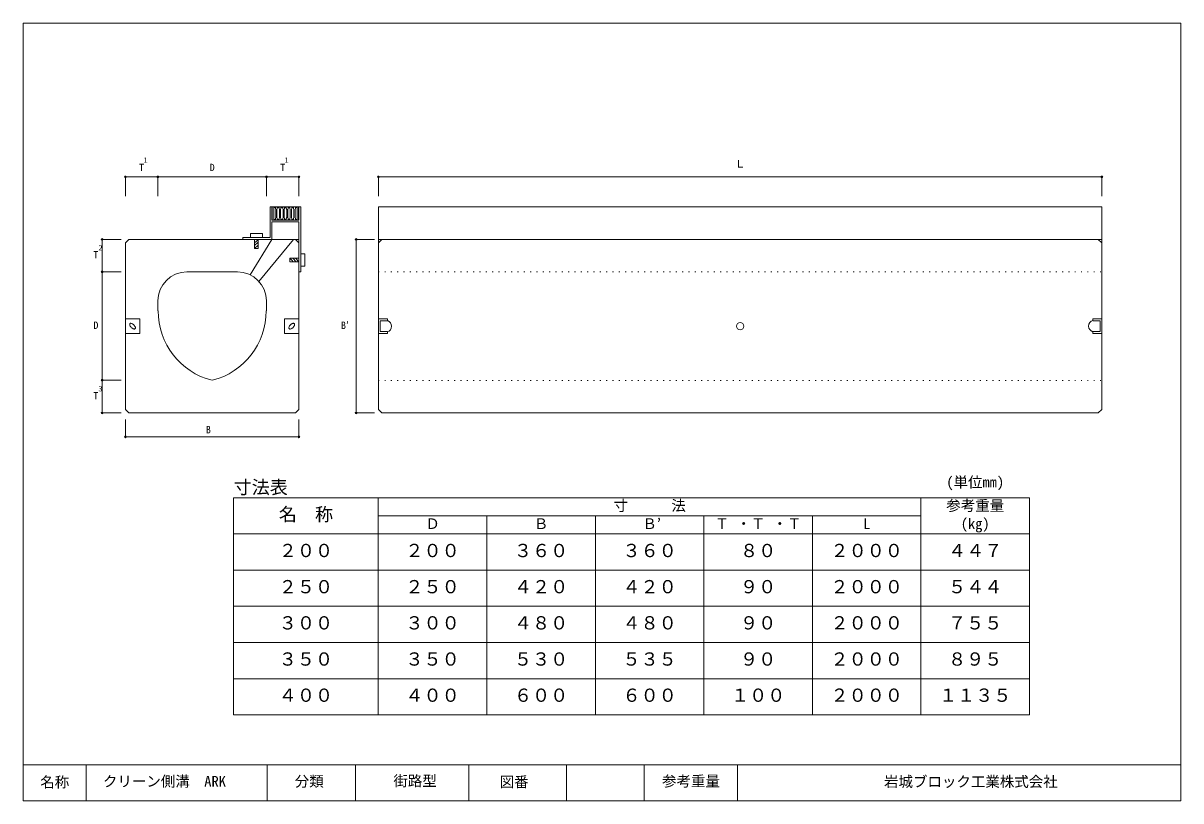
# Model space of a CAD drawing. Units: millimetres, scale not verified. Extents: x 647 to 3847, y 352 to 2502.
import ezdxf
from ezdxf.enums import TextEntityAlignment as Align

# ---------------------------------------------------------------- set-up
doc = ezdxf.new("R2010")
doc.units = ezdxf.units.MM
doc.header["$LTSCALE"] = 10
doc.header["$PDMODE"] = 32
doc.header["$PDSIZE"] = 5
doc.linetypes.add('DOTTED', pattern=[1.75, 0.25, -1.5])
doc.layers.add('通り芯', color=7, linetype='Continuous', lineweight=18)
doc.styles.add('ＭＳ ゴシック', font='')
doc.styles.get('ＭＳ ゴシック').set_extended_font_data('MS Gothic')

msp = doc.modelspace()

# ---------------------------------------------------------------- linework, layer by layer
at = {"layer": '通り芯'}
for p, q in [((646.54, 351.71), (646.54, 2501.71)), ((646.54, 2501.71), (3846.54, 2501.71)), ((3846.54, 2501.71), (3846.54, 351.71)), ((928.99, 2076.46), (1018.99, 2076.46)), ((928.99, 2076.46), (928.99, 2023.65)), ((1018.99, 2076.46), (1018.99, 2023.65)), ((1018.99, 2076.46), (1318.99, 2076.46)), ((1318.99, 2076.46), (1318.99, 2023.65)), ((1318.99, 2076.46), (1408.99, 2076.46)), ((1408.99, 2076.46), (1408.99, 2023.65)), ((1628.31, 2076.46), (3628.31, 2076.46)), ((1628.31, 2076.46), (1628.31, 2023.65)), ((3628.31, 2076.46), (3628.31, 2023.65)), ((1328.99, 1993.99), (1333.99, 1993.99)), ((1328.99, 1993.99), (1328.99, 1908.98)), ((1333.99, 1993.99), (1333.99, 1956.99)), ((1334.99, 1993.99), (1334.99, 1956.99)), ((1334.99, 1993.99), (1407.99, 1993.99)), ((1338.99, 1993.99), (1338.99, 1956.99)), ((1338.99, 1993.99), (1343.99, 1991.99)), ((1338.99, 1991.99), (1343.99, 1991.99)), ((1343.99, 1993.99), (1343.99, 1988.99)), ((1343.99, 1988.99), (1344.99, 1986.99)), ((1344.99, 1986.99), (1344.99, 1963.99)), ((1348.99, 1988.99), (1347.99, 1986.99)), ((1347.99, 1986.99), (1347.99, 1963.99)), ((1348.99, 1993.99), (1348.99, 1988.99)), ((1348.99, 1993.99), (1353.99, 1991.99)), ((1348.99, 1991.99), (1353.99, 1991.99)), ((1353.99, 1993.99), (1353.99, 1988.99)), ((1353.99, 1988.99), (1354.99, 1986.99)), ((1354.99, 1986.99), (1354.99, 1963.99)), ((1358.99, 1988.99), (1357.99, 1986.99)), ((1357.99, 1986.99), (1357.99, 1963.99)), ((1358.99, 1993.99), (1358.99, 1988.99)), ((1358.99, 1993.99), (1363.99, 1991.99)), ((1358.99, 1991.99), (1363.99, 1991.99)), ((1363.99, 1993.99), (1363.99, 1988.99)), ((1363.99, 1988.99), (1364.99, 1986.99)), ((1364.99, 1986.99), (1364.99, 1963.99)), ((1368.99, 1988.99), (1367.99, 1986.99)), ((1367.99, 1986.99), (1367.99, 1963.99)), ((1368.99, 1993.99), (1368.99, 1988.99)), ((1368.99, 1993.99), (1373.99, 1991.99)), ((1368.99, 1991.99), (1373.99, 1991.99)), ((1373.99, 1993.99), (1373.99, 1988.99)), ((1373.99, 1988.99), (1374.99, 1986.99)), ((1374.99, 1986.99), (1374.99, 1963.99)), ((1378.99, 1988.99), (1377.99, 1986.99)), ((1377.99, 1986.99), (1377.99, 1963.99)), ((1378.99, 1993.99), (1378.99, 1988.99)), ((1378.99, 1993.99), (1383.99, 1991.99)), ((1378.99, 1991.99), (1383.99, 1991.99)), ((1383.99, 1993.99), (1383.99, 1988.99)), ((1383.99, 1988.99), (1384.99, 1986.99)), ((1384.99, 1986.99), (1384.99, 1963.99)), ((1388.99, 1988.99), (1387.99, 1986.99)), ((1387.99, 1986.99), (1387.99, 1963.99)), ((1388.99, 1993.99), (1388.99, 1988.99)), ((1388.99, 1993.99), (1393.99, 1991.99)), ((1388.99, 1991.99), (1393.99, 1991.99)), ((1393.99, 1993.99), (1393.99, 1988.99)), ((1393.99, 1988.99), (1394.99, 1986.99)), ((1394.99, 1986.99), (1394.99, 1963.99)), ((1398.99, 1988.99), (1397.99, 1986.99)), ((1397.99, 1986.99), (1397.99, 1963.99)), ((1398.99, 1993.99), (1398.99, 1988.99)), ((1398.99, 1993.99), (1403.99, 1991.99)), ((1398.99, 1991.99), (1403.99, 1991.99)), ((1403.99, 1993.99), (1403.99, 1956.99)), ((1407.99, 1993.99), (1407.99, 1956.99)), ((1408.99, 1993.99), (1408.99, 1956.99)), ((1408.99, 1993.99), (1413.99, 1993.99)), ((1413.99, 1993.99), (1413.99, 1813.99)), ((1628.31, 1893.99), (1628.31, 1993.99)), ((1628.31, 1993.99), (3628.31, 1993.99)), ((3628.31, 1893.99), (3628.31, 1993.99)), ((1333.99, 1956.99), (1408.99, 1956.99)), ((1334.99, 1956.99), (1407.99, 1956.99)), ((1338.99, 1958.99), (1343.99, 1958.99)), ((1338.99, 1958.99), (1343.99, 1956.99)), ((1344.99, 1963.99), (1343.99, 1961.99)), ((1343.99, 1961.99), (1343.99, 1956.99)), ((1347.99, 1963.99), (1348.99, 1961.99)), ((1348.99, 1961.99), (1348.99, 1956.99)), ((1348.99, 1958.99), (1353.99, 1958.99)), ((1348.99, 1958.99), (1353.99, 1956.99)), ((1354.99, 1963.99), (1353.99, 1961.99)), ((1353.99, 1961.99), (1353.99, 1956.99)), ((1357.99, 1963.99), (1358.99, 1961.99)), ((1358.99, 1961.99), (1358.99, 1956.99)), ((1358.99, 1958.99), (1363.99, 1958.99)), ((1358.99, 1958.99), (1363.99, 1956.99)), ((1364.99, 1963.99), (1363.99, 1961.99)), ((1363.99, 1961.99), (1363.99, 1956.99)), ((1367.99, 1963.99), (1368.99, 1961.99)), ((1368.99, 1961.99), (1368.99, 1956.99)), ((1368.99, 1958.99), (1373.99, 1958.99)), ((1368.99, 1958.99), (1373.99, 1956.99)), ((1374.99, 1963.99), (1373.99, 1961.99)), ((1373.99, 1961.99), (1373.99, 1956.99)), ((1377.99, 1963.99), (1378.99, 1961.99)), ((1378.99, 1961.99), (1378.99, 1956.99)), ((1378.99, 1958.99), (1383.99, 1958.99)), ((1378.99, 1958.99), (1383.99, 1956.99)), ((1384.99, 1963.99), (1383.99, 1961.99)), ((1383.99, 1961.99), (1383.99, 1956.99)), ((1387.99, 1963.99), (1388.99, 1961.99)), ((1388.99, 1961.99), (1388.99, 1956.99)), ((1388.99, 1958.99), (1393.99, 1958.99)), ((1388.99, 1958.99), (1393.99, 1956.99)), ((1394.99, 1963.99), (1393.99, 1961.99)), ((1393.99, 1961.99), (1393.99, 1956.99)), ((1397.99, 1963.99), (1398.99, 1961.99)), ((1398.99, 1961.99), (1398.99, 1956.99)), ((1398.99, 1958.99), (1403.99, 1958.99)), ((1398.99, 1958.99), (1403.99, 1956.99)), ((1274.66, 1920.09), (1308.15, 1920.09)), ((1274.66, 1920.09), (1274.66, 1908.98)), ((1308.15, 1920.09), (1308.15, 1908.98)), ((1333.99, 1951.99), (1408.99, 1951.99)), ((1333.99, 1951.99), (1333.99, 1903.99)), ((1408.99, 1951.99), (1408.99, 1813.99)), ((864.6, 1903.99), (864.6, 1813.99)), ((864.6, 1903.99), (917.4, 1903.99)), ((938.99, 1903.99), (928.99, 1893.99)), ((928.99, 1433.99), (928.99, 1893.99)), ((1408.99, 1903.99), (938.99, 1903.99)), ((1238.99, 1903.99), (1333.99, 1903.99)), ((1253.99, 1908.98), (1253.99, 1903.99)), ((1253.99, 1908.98), (1328.99, 1908.98)), ((1333.99, 1903.99), (1274.36, 1806.12)), ((1286.41, 1903.99), (1286.41, 1878.71)), ((1296.41, 1903.13), (1286.41, 1894.04)), ((1296.41, 1895.87), (1286.41, 1887.16)), ((1296.41, 1903.99), (1296.41, 1878.71)), ((1298.27, 1787.71), (1393.99, 1903.99)), ((1333.99, 1903.99), (1408.99, 1903.99)), ((1398.99, 1903.99), (1408.99, 1893.99)), ((1408.99, 1433.99), (1408.99, 1903.99)), ((1408.99, 1799.64), (1408.99, 1903.99)), ((1566.88, 1903.99), (1566.88, 1423.99)), ((1566.88, 1903.99), (1617.95, 1903.99)), ((1638.31, 1903.99), (1628.31, 1893.99)), ((3628.31, 1903.99), (1628.31, 1903.99)), ((1628.31, 1433.99), (1628.31, 1893.99)), ((3618.31, 1903.99), (3628.31, 1893.99)), ((3628.31, 1433.99), (3628.31, 1893.99)), ((1295.98, 1887.62), (1286.41, 1879)), ((1286.41, 1878.71), (1296.41, 1878.71)), ((1425.24, 1863.6), (1413.99, 1863.6)), ((1425.24, 1863.6), (1425.24, 1830.12)), ((1383.87, 1851.86), (1383.87, 1841.86)), ((1408.99, 1851.86), (1383.87, 1851.86)), ((1408.99, 1841.86), (1383.87, 1841.86)), ((1392.77, 1842.28), (1384.16, 1851.86)), ((1401.02, 1841.86), (1392.31, 1851.86)), ((1408.28, 1841.86), (1399.19, 1851.86)), ((1425.24, 1830.12), (1413.99, 1830.12)), ((864.6, 1813.99), (917.4, 1813.99)), ((864.6, 1813.99), (864.6, 1514.41)), ((1238.99, 1813.99), (1098.99, 1813.99)), ((1408.99, 1813.99), (1413.99, 1813.99)), ((1018.99, 1733.99), (1018.99, 1706.64)), ((1318.99, 1733.99), (1318.99, 1706.64)), ((928.99, 1683.99), (968.99, 1683.99)), ((941.14, 1669.42), (941.1, 1668.34)), ((941.1, 1668.34), (941.3, 1667.13)), ((941.41, 1670.34), (941.14, 1669.42)), ((941.3, 1667.13), (941.74, 1665.83)), ((941.92, 1671.06), (941.41, 1670.34)), ((941.74, 1665.83), (942.39, 1664.46)), ((942.64, 1671.57), (941.92, 1671.06)), ((942.39, 1664.46), (943.25, 1663.08)), ((943.56, 1671.84), (942.64, 1671.57)), ((944.63, 1671.88), (943.56, 1671.84)), ((945.85, 1671.68), (944.63, 1671.88)), ((947.15, 1671.24), (945.85, 1671.68)), ((948.52, 1670.59), (947.15, 1671.24)), ((949.89, 1669.73), (948.52, 1670.59)), ((951.24, 1668.7), (949.89, 1669.73)), ((952.53, 1667.52), (951.24, 1668.7)), ((953.7, 1666.24), (952.53, 1667.52)), ((954.73, 1664.89), (953.7, 1666.24)), ((955.59, 1663.51), (954.73, 1664.89)), ((968.99, 1643.99), (968.99, 1683.99)), ((1368.99, 1683.99), (1408.99, 1683.99)), ((1368.99, 1643.99), (1368.99, 1683.99)), ((1383.05, 1664.59), (1382.23, 1663.21)), ((1384.04, 1665.95), (1383.05, 1664.59)), ((1385.19, 1667.25), (1384.04, 1665.95)), ((1386.45, 1668.45), (1385.19, 1667.25)), ((1387.79, 1669.52), (1386.45, 1668.45)), ((1389.16, 1670.41), (1387.79, 1669.52)), ((1390.53, 1671.12), (1389.16, 1670.41)), ((1391.85, 1671.6), (1390.53, 1671.12)), ((1393.09, 1671.86), (1391.85, 1671.6)), ((1394.2, 1671.87), (1393.09, 1671.86)), ((1395.16, 1671.65), (1394.2, 1671.87)), ((1394.94, 1663.39), (1395.75, 1664.76)), ((1395.92, 1671.19), (1395.16, 1671.65)), ((1395.75, 1664.76), (1396.36, 1666.12)), ((1396.48, 1670.51), (1395.92, 1671.19)), ((1396.36, 1666.12), (1396.74, 1667.41)), ((1396.8, 1669.64), (1396.48, 1670.51)), ((1396.74, 1667.41), (1396.89, 1668.59)), ((1396.89, 1668.59), (1396.8, 1669.64)), ((1628.31, 1683.99), (1653.31, 1683.99)), ((1633.31, 1648.99), (1633.31, 1678.99)), ((1633.31, 1678.99), (1653.31, 1678.99)), ((1653.31, 1678.99), (1653.31, 1683.99)), ((3603.31, 1683.99), (3603.31, 1678.99)), ((3628.31, 1683.99), (3603.31, 1683.99)), ((3623.31, 1678.99), (3603.31, 1678.99)), ((3623.31, 1678.99), (3623.31, 1648.99)), ((928.99, 1643.99), (968.99, 1643.99)), ((943.25, 1663.08), (944.28, 1661.73)), ((944.28, 1661.73), (945.46, 1660.45)), ((945.46, 1660.45), (946.74, 1659.28)), ((946.74, 1659.28), (948.09, 1658.25)), ((948.09, 1658.25), (949.46, 1657.39)), ((949.46, 1657.39), (950.83, 1656.73)), ((950.83, 1656.73), (952.13, 1656.3)), ((952.13, 1656.3), (953.35, 1656.1)), ((953.35, 1656.1), (954.43, 1656.13)), ((954.43, 1656.13), (955.34, 1656.41)), ((955.34, 1656.41), (956.06, 1656.92)), ((956.24, 1662.15), (955.59, 1663.51)), ((956.06, 1656.92), (956.57, 1657.64)), ((956.68, 1660.84), (956.24, 1662.15)), ((956.57, 1657.64), (956.84, 1658.55)), ((956.88, 1659.63), (956.68, 1660.84)), ((956.84, 1658.55), (956.88, 1659.63)), ((1368.99, 1643.99), (1408.99, 1643.99)), ((1381.24, 1660.57), (1381.09, 1659.38)), ((1381.09, 1659.38), (1381.18, 1658.34)), ((1381.18, 1658.34), (1381.5, 1657.46)), ((1381.62, 1661.86), (1381.24, 1660.57)), ((1381.5, 1657.46), (1382.06, 1656.79)), ((1382.23, 1663.21), (1381.62, 1661.86)), ((1382.06, 1656.79), (1382.83, 1656.33)), ((1382.83, 1656.33), (1383.78, 1656.11)), ((1383.78, 1656.11), (1384.89, 1656.12)), ((1384.89, 1656.12), (1386.13, 1656.37)), ((1386.13, 1656.37), (1387.45, 1656.86)), ((1387.45, 1656.86), (1388.82, 1657.56)), ((1388.82, 1657.56), (1390.19, 1658.46)), ((1390.19, 1658.46), (1391.53, 1659.53)), ((1391.53, 1659.53), (1392.79, 1660.73)), ((1392.79, 1660.73), (1393.94, 1662.03)), ((1393.94, 1662.03), (1394.94, 1663.39)), ((1628.31, 1643.99), (1653.31, 1643.99)), ((1633.31, 1648.99), (1653.31, 1648.99)), ((1653.31, 1643.99), (1653.31, 1648.99)), ((3603.31, 1648.99), (3603.31, 1643.99)), ((3623.31, 1648.99), (3603.31, 1648.99)), ((3628.31, 1643.99), (3603.31, 1643.99)), ((864.6, 1514.41), (917.4, 1514.41)), ((864.6, 1514.41), (864.6, 1423.99)), ((864.6, 1423.99), (917.4, 1423.99)), ((928.99, 1433.99), (938.99, 1423.99)), ((938.99, 1423.99), (1398.99, 1423.99)), ((1408.99, 1433.99), (1398.99, 1423.99)), ((1566.88, 1423.99), (1617.95, 1423.99)), ((1628.31, 1433.99), (1638.31, 1423.99)), ((3618.31, 1423.99), (1638.31, 1423.99)), ((3628.31, 1433.99), (3618.31, 1423.99)), ((928.99, 1358.06), (928.99, 1406.11)), ((1408.99, 1358.06), (1408.99, 1406.11)), ((928.99, 1358.06), (1408.99, 1358.06)), ((1228.21, 1189.48), (1228.21, 589.48)), ((1228.21, 1189.48), (3428.21, 1189.48)), ((1628.21, 1189.48), (1628.21, 589.48)), ((3128.21, 1189.48), (3128.21, 589.48)), ((3428.21, 1189.48), (3428.21, 589.48)), ((1628.21, 1139.48), (3128.21, 1139.48)), ((1928.21, 1139.48), (1928.21, 589.48)), ((2228.21, 1139.48), (2228.21, 589.48)), ((2528.21, 1139.48), (2528.21, 589.48)), ((2828.21, 1139.48), (2828.21, 589.48)), ((1228.21, 1089.48), (3428.21, 1089.48)), ((1228.21, 989.48), (3428.21, 989.48)), ((1228.21, 889.48), (3428.21, 889.48)), ((1228.21, 789.48), (3428.21, 789.48)), ((1228.21, 689.48), (3428.21, 689.48)), ((1228.21, 589.48), (3428.21, 589.48)), ((3846.54, 451.71), (646.54, 451.71)), ((820.9, 451.71), (820.9, 351.71)), ((1321.15, 451.71), (1321.15, 351.71)), ((1565.56, 451.71), (1565.56, 351.71)), ((1878.5, 451.71), (1878.5, 351.71)), ((2148.04, 451.71), (2148.04, 379.7)), ((2362.76, 451.71), (2362.76, 351.71)), ((2620.88, 451.71), (2620.88, 351.71)), ((2148.04, 379.7), (2148.04, 351.71)), ((3846.54, 351.71), (646.54, 351.71))]:
    msp.add_line(p, q, dxfattribs=at)
at = {"layer": '通り芯', "color": 4}
msp.add_line((1408.99, 1993.99), (1413.99, 1993.99), dxfattribs=at)
at = {"layer": '通り芯', "linetype": 'DOTTED'}
for p, q in [((1628.31, 1813.99), (3628.31, 1813.99)), ((1628.31, 1513.99), (3628.31, 1513.99))]:
    msp.add_line(p, q, dxfattribs=at)
at = {"layer": '通り芯'}
msp.add_circle((2628.31, 1663.99), 10, dxfattribs=at)
for centre, radius, start, end in [((1098.99, 1733.99), 80, 90, 180), ((1238.99, 1733.99), 80, 0, 90), ((1216.89, 1705.72), 197.29, 179.84607, 255.85775), ((1121.09, 1705.72), 197.29, 284.14224, 0.15393), ((1648.31, 1663.99), 16.62, 287.50625, 71.56505), ((3608.31, 1663.99), 16.62, 107.50625, 251.56505)]:
    msp.add_arc(centre, radius, start, end, dxfattribs=at)
for p in [(928.99, 2076.46), (1018.99, 2076.46), (1318.99, 2076.46), (1408.99, 2076.46), (1628.31, 2076.46), (3628.31, 2076.46), (864.6, 1903.99), (1566.88, 1903.99), (864.6, 1813.99), (864.6, 1514.41), (864.6, 1423.99), (1566.88, 1423.99), (928.99, 1358.06), (1408.99, 1358.06)]:
    msp.add_point(p, dxfattribs=at)

# ---------------------------------------------------------------- texts
at = {"layer": '通り芯', "style": 'ＭＳ ゴシック'}
for s, height, p in [('T', 20.53, (966.99, 2086.46)), ('1', 14.66, (978.99, 2111.46)), ('D', 20.53, (1161.99, 2086.46)), ('T', 20.53, (1356.99, 2086.46)), ('1', 14.66, (1368.99, 2111.46)), ('Ｌ', 20.53, (2614.31, 2096.46)), ('T', 20.53, (840.6, 1844.99)), ('2', 14.66, (854.6, 1868.99)), ('D', 20.53, (840.6, 1650.2)), ('B’', 20.53, (1524.88, 1649.99)), ('T', 20.53, (840.6, 1455.2)), ('3', 14.66, (854.6, 1479.2)), ('B', 20.53, (1151.49, 1361.56)), ('(単位㎜)', 29.33, (3198.21, 1209.48)), ('寸法表', 36.66, (1228.21, 1189.48)), ('寸\u3000\u3000\u3000法', 29.33, (2278.21, 1144.48)), ('参考重量', 29.33, (3198.21, 1144.48)), ('名\u3000称', 36.66, (1353.21, 1114.48)), ('Ｄ', 29.33, (1758.21, 1094.48)), ('Ｂ', 29.33, (2058.21, 1094.48)), ('\u3000Ｂ’', 29.33, (2318.21, 1094.48)), ('Ｔ ・Ｔ ・Ｔ', 29.33, (2558.21, 1094.48)), ('L', 29.33, (2968.21, 1094.48)), ('(kg)', 29.33, (3238.21, 1094.48)), ('２００', 36.66, (1353.21, 1014.48)), ('２００', 36.66, (1703.21, 1014.48)), ('３６０', 36.66, (2003.21, 1014.48)), ('３６０', 36.66, (2303.21, 1014.48)), ('８０', 36.66, (2628.21, 1014.48)), ('２０００', 36.66, (2878.21, 1014.48)), ('４４７', 36.66, (3203.21, 1014.48)), ('２５０', 36.66, (1353.21, 914.48)), ('２５０', 36.66, (1703.21, 914.48)), ('４２０', 36.66, (2003.21, 914.48)), ('４２０', 36.66, (2303.21, 914.48)), ('９０', 36.66, (2628.21, 914.48)), ('２０００', 36.66, (2878.21, 914.48)), ('５４４', 36.66, (3203.21, 914.48)), ('３００', 36.66, (1353.21, 814.48)), ('３００', 36.66, (1703.21, 814.48)), ('４８０', 36.66, (2003.21, 814.48)), ('４８０', 36.66, (2303.21, 814.48)), ('９０', 36.66, (2628.21, 814.48)), ('２０００', 36.66, (2878.21, 814.48)), ('７５５', 36.66, (3203.21, 814.48)), ('３５０', 36.66, (1353.21, 714.48)), ('３５０', 36.66, (1703.21, 714.48)), ('５３０', 36.66, (2003.21, 714.48)), ('５３５', 36.66, (2303.21, 714.48)), ('９０', 36.66, (2628.21, 714.48)), ('２０００', 36.66, (2878.21, 714.48)), ('８９５', 36.66, (3203.21, 714.48)), ('４００', 36.66, (1353.21, 614.48)), ('４００', 36.66, (1703.21, 614.48)), ('６００', 36.66, (2003.21, 614.48)), ('６００', 36.66, (2303.21, 614.48)), ('１００', 36.66, (2603.21, 614.48)), ('２０００', 36.66, (2878.21, 614.48)), ('１１３５', 36.66, (3178.21, 614.48)), ('名称', 29.33, (693.75, 380.12)), ('クリーン側溝\u3000ARK', 29.33, (867.09, 382.27)), ('分類', 29.33, (1397.26, 382.18)), ('街路型', 29.33, (1669.91, 383.45)), ('図番', 29.33, (1963.81, 380.68)), ('参考重量', 29.33, (2412.52, 382.67)), ('岩城ブロック工業株式会社', 29.33, (3026.1, 381.34))]:
    msp.add_text(s, height=height, dxfattribs=at).set_placement(p, align=Align.BOTTOM_LEFT)

doc.saveas('drawing.dxf')
